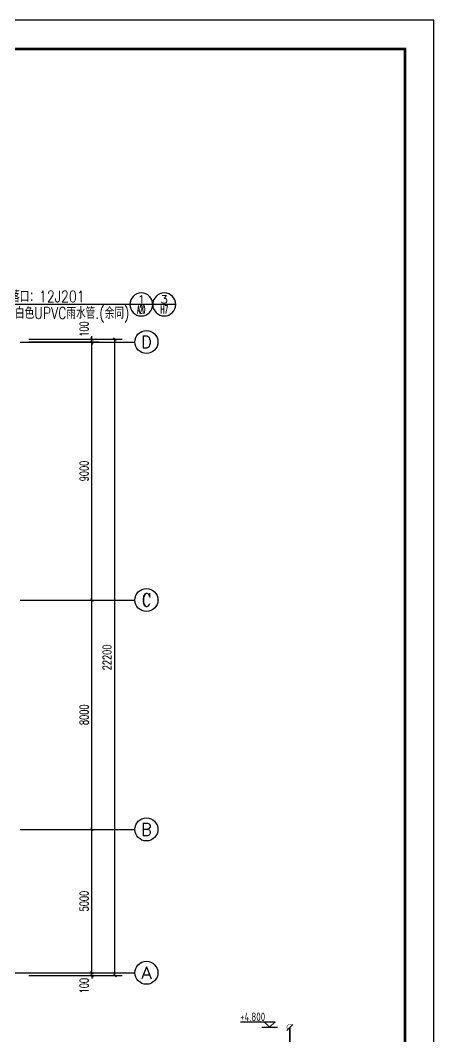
# Model space of a CAD drawing. Extents: x 5026138 to 10158928, y -750500 to -363337.
# Drawn here: x 5128453 to 5142875, y -398784 to -363337 of the extents above; entities that cross this region are included whole.
import ezdxf
from ezdxf.enums import TextEntityAlignment as Align

# ---------------------------------------------------------------- set-up
doc = ezdxf.new("R2010")
doc.units = 0
doc.header["$LTSCALE"] = 1000
doc.header["$MEASUREMENT"] = 0
doc.linetypes.add('DOTE', pattern=[2.42, 2, -0.2, 0.02, -0.2])
doc.layers.get('0').update_dxf_attribs({"linetype": 'CONTINUOUS'})
doc.layers.get('Defpoints').update_dxf_attribs({"linetype": 'CONTINUOUS'})
for name, color, linetype in [('AXIS', 3, 'CONTINUOUS'), ('AXIS_TEXT', 7, 'CONTINUOUS'), ('DOTE', 252, 'CONTINUOUS'), ('PUB_DIM', 3, 'CONTINUOUS'), ('PUB_TITLE', 4, 'CONTINUOUS'), ('TEXT_给水', 7, 'CONTINUOUS'), ('TWT_ELEV', 3, 'CONTINUOUS'), ('尺寸标注', 74, 'CONTINUOUS')]:
    doc.layers.add(name, color=color, linetype=linetype)
doc.styles.add('_HZTXT', font='txt.shx', dxfattribs={"width": 0.8, "bigfont": 'HZTXT.shx'})
doc.styles.add('_TCH_AXIS', font='COMPLEX', dxfattribs={"bigfont": 'GBCBIG'})
doc.styles.add('_TCH_DIM_T3', font='SIMPLEX', dxfattribs={"width": 0.705882, "bigfont": 'GBCBIG'})
doc.styles.add('COMP', font='COMPLEX', dxfattribs={"bigfont": 'hztxt'})
doc.styles.add('COMPLEX', font='COMPLEX')
doc.styles.add('sceie', font='sceie.shx', dxfattribs={"width": 0.7, "bigfont": 'sceic.shx'})
doc.dimstyles.new('_TCH_ARCH&&100', dxfattribs={"dimtxt": 297.5, "dimasz": 100, "dimexe": 250, "dimexo": 300, "dimgap": 126.25, "dimtad": 1, "dimdec": 0, "dimzin": 0, "dimdsep": 46, "dimtxsty": '_TCH_DIM_T3', "dimblk": 'ARCHTICK', "dimcen": 0.09, "dimclrt": 7, "dimazin": 2, "dimtfac": 1, "dimtdec": 0, "dimtix": 1, "dimtmove": 2, "dimatfit": 3, "dimfxl": 0, "dimtolj": 1, "dimtzin": 0, "dimarcsym": 0})

# ---------------------------------------------------------------- blocks, each defined once
blk = doc.blocks.new('_INDEX')
blk.add_line((-0.5, 0), (0.5, 0))
blk.add_circle((0, 0), 0.5)
at = {"style": 'COMP'}
for tag, width, p, p2 in [('1', 2.333333, (-0.17, 0.05), (0.17, 0.05)), ('-', 1.166667, (-0.17, -0.39), (0.17, -0.39))]:
    blk.add_attdef(tag, text='', height=0.34, dxfattribs=dict(at, width=width)).set_placement(p, p2, align=Align.FIT)
blk = doc.blocks.new('_ArchTick')
at = {"color": 0, "linetype": 'ByBlock', "const_width": 0.4}
blk.add_lwpolyline([(-0.5, -0.5), (0.5, 0.5)], dxfattribs=at)
blk = doc.blocks.new('*D346')
at = {"layer": 'AXIS', "color": 0, "lineweight": -2}
for p, q in [((5128753, -396556), (5131203, -396556)), ((5130953, -396556), (5130953, -396456)), ((5130953, -396656), (5130953, -396556)), ((5128753, -396656), (5131203, -396656)), ((5130953, -396656), (5130953, -396756))]:
    blk.add_line(p, q, dxfattribs=at)
at = {"layer": 'Defpoints', "color": 0}
for p in [(5128453, -396556), (5130953, -396556), (5128453, -396656)]:
    blk.add_point(p, dxfattribs=at)
at = {"layer": 'AXIS', "color": 0, "lineweight": -2, "xscale": 100, "yscale": 100, "zscale": 100}
for p, rotation in [((5130953, -396556), 270), ((5130953, -396656), 90)]:
    blk.add_blockref('_ArchTick', p, dxfattribs=dict(at, rotation=rotation))
at = {"layer": 'AXIS', "color": 7, "insert": (5130678, -397006), "char_height": 297.5, "attachment_point": 5, "rotation": 90, "style": '_TCH_DIM_T3'}
blk.add_mtext('\\A1;100', dxfattribs=at)
blk = doc.blocks.new('*D347')
at = {"layer": 'AXIS', "color": 0, "lineweight": -2}
for p, q in [((5128753, -391556), (5131203, -391556)), ((5130953, -396556), (5130953, -391556)), ((5128753, -396556), (5131203, -396556))]:
    blk.add_line(p, q, dxfattribs=at)
at = {"layer": 'Defpoints', "color": 0}
for p in [(5128453, -391556), (5130953, -391556), (5128453, -396556)]:
    blk.add_point(p, dxfattribs=at)
at = {"layer": 'AXIS', "color": 0, "lineweight": -2, "xscale": 100, "yscale": 100, "zscale": 100}
for p, rotation in [((5130953, -391556), 90), ((5130953, -396556), 270)]:
    blk.add_blockref('_ArchTick', p, dxfattribs=dict(at, rotation=rotation))
at = {"layer": 'AXIS', "color": 7, "insert": (5130678, -394056), "char_height": 297.5, "attachment_point": 5, "rotation": 90, "style": '_TCH_DIM_T3'}
blk.add_mtext('\\A1;5000', dxfattribs=at)
blk = doc.blocks.new('*D348')
at = {"layer": 'AXIS', "color": 0, "lineweight": -2}
for p, q in [((5128753, -383556), (5131203, -383556)), ((5130953, -391556), (5130953, -383556)), ((5128753, -391556), (5131203, -391556))]:
    blk.add_line(p, q, dxfattribs=at)
at = {"layer": 'Defpoints', "color": 0}
for p in [(5128453, -383556), (5130953, -383556), (5128453, -391556)]:
    blk.add_point(p, dxfattribs=at)
at = {"layer": 'AXIS', "color": 0, "lineweight": -2, "xscale": 100, "yscale": 100, "zscale": 100}
for p, rotation in [((5130953, -383556), 90), ((5130953, -391556), 270)]:
    blk.add_blockref('_ArchTick', p, dxfattribs=dict(at, rotation=rotation))
at = {"layer": 'AXIS', "color": 7, "insert": (5130678, -387556), "char_height": 297.5, "attachment_point": 5, "rotation": 90, "style": '_TCH_DIM_T3'}
blk.add_mtext('\\A1;8000', dxfattribs=at)
blk = doc.blocks.new('*D349')
at = {"layer": 'AXIS', "color": 0, "lineweight": -2}
for p, q in [((5128753, -374556), (5131203, -374556)), ((5130953, -383556), (5130953, -374556)), ((5128753, -383556), (5131203, -383556))]:
    blk.add_line(p, q, dxfattribs=at)
at = {"layer": 'Defpoints', "color": 0}
for p in [(5128453, -374556), (5130953, -374556), (5128453, -383556)]:
    blk.add_point(p, dxfattribs=at)
at = {"layer": 'AXIS', "color": 0, "lineweight": -2, "xscale": 100, "yscale": 100, "zscale": 100}
for p, rotation in [((5130953, -374556), 90), ((5130953, -383556), 270)]:
    blk.add_blockref('_ArchTick', p, dxfattribs=dict(at, rotation=rotation))
at = {"layer": 'AXIS', "color": 7, "insert": (5130678, -379056), "char_height": 297.5, "attachment_point": 5, "rotation": 90, "style": '_TCH_DIM_T3'}
blk.add_mtext('\\A1;9000', dxfattribs=at)
blk = doc.blocks.new('*D350')
at = {"layer": 'AXIS', "color": 0, "lineweight": -2}
for p, q in [((5128753, -374456), (5131203, -374456)), ((5128753, -374556), (5131203, -374556)), ((5130953, -374456), (5130953, -374356)), ((5130953, -374556), (5130953, -374456)), ((5130953, -374556), (5130953, -374656))]:
    blk.add_line(p, q, dxfattribs=at)
at = {"layer": 'Defpoints', "color": 0}
for p in [(5128453, -374456), (5128453, -374556), (5130953, -374456)]:
    blk.add_point(p, dxfattribs=at)
at = {"layer": 'AXIS', "color": 0, "lineweight": -2, "xscale": 100, "yscale": 100, "zscale": 100}
for p, rotation in [((5130953, -374456), 270), ((5130953, -374556), 90)]:
    blk.add_blockref('_ArchTick', p, dxfattribs=dict(at, rotation=rotation))
at = {"layer": 'AXIS', "color": 7, "insert": (5130678, -374106), "char_height": 297.5, "attachment_point": 5, "rotation": 90, "style": '_TCH_DIM_T3'}
blk.add_mtext('\\A1;100', dxfattribs=at)
blk = doc.blocks.new('*D351')
at = {"layer": 'AXIS', "color": 0, "lineweight": -2}
for p, q in [((5128753, -374456), (5132003, -374456)), ((5131753, -396656), (5131753, -374456)), ((5128753, -396656), (5132003, -396656))]:
    blk.add_line(p, q, dxfattribs=at)
at = {"layer": 'Defpoints', "color": 0}
for p in [(5128453, -374456), (5131753, -374456), (5128453, -396656)]:
    blk.add_point(p, dxfattribs=at)
at = {"layer": 'AXIS', "color": 0, "lineweight": -2, "xscale": 100, "yscale": 100, "zscale": 100}
for p, rotation in [((5131753, -374456), 90), ((5131753, -396656), 270)]:
    blk.add_blockref('_ArchTick', p, dxfattribs=dict(at, rotation=rotation))
at = {"layer": 'AXIS', "color": 7, "insert": (5131478, -385556), "char_height": 297.5, "attachment_point": 5, "rotation": 90, "style": '_TCH_DIM_T3'}
blk.add_mtext('\\A1;22200', dxfattribs=at)
blk = doc.blocks.new('_AXISO')
blk.add_circle((0, 0), 0.5)
at = {"layer": 'AXIS_TEXT', "style": 'COMPLEX', "width": 1.041667}
blk.add_attdef('A', text='', height=0.56, dxfattribs=at).set_placement((-0.25, -0.28), (0.25, -0.28), align=Align.FIT)

msp = doc.modelspace()

# ---------------------------------------------------------------- linework, layer by layer
msp.add_line((5137747.2, -398566.1), (5137959.4, -398353.9))
at = {"const_width": 15}
msp.add_lwpolyline([(5137783.6, -398529.7, -1), (5137925, -398388.3)], format="xyb", dxfattribs=at)
at = {"layer": 'AXIS', "color": 0}
for p, q in [((5128453, -374556.3), (5132453, -374556.3)), ((5128453, -383556.3), (5132453, -383556.3)), ((5128453, -391556.3), (5132453, -391556.3)), ((5128453, -396556.3), (5132453, -396556.3))]:
    msp.add_line(p, q, dxfattribs=at)
at = {"layer": 'DOTE', "linetype": 'DOTE'}
msp.add_line((5105453, -396556.3), (5128453, -396556.3), dxfattribs=at)
at = {"layer": 'PUB_DIM'}
msp.add_line((5133705.9, -373246.5), (5127036.6, -373246.5), dxfattribs=at)
at = {"layer": 'PUB_TITLE', "color": 4}
msp.add_lwpolyline([(5058774.6, -422737.3), (5142874.6, -422737.3), (5142874.6, -363337.3), (5058774.6, -363337.3)], close=True, dxfattribs=at)
at = {"layer": 'PUB_TITLE', "color": 4, "const_width": 100}
msp.add_lwpolyline([(5061274.6, -421737.3), (5141874.6, -421737.3), (5141874.6, -364337.3), (5061274.6, -364337.3)], close=True, dxfattribs=at)
at = {"layer": 'TEXT_给水', "color": 4, "linetype": 'Continuous', "const_width": 60}
msp.add_lwpolyline([(5137854.3, -398459), (5137854.3, -400831.1)], dxfattribs=at)
at = {"layer": 'TWT_ELEV', "color": 0}
for p, q in [((5136133.6, -398262.3), (5137338.9, -398262.3)), ((5137146.9, -398454.3), (5136954.9, -398262.3)), ((5137146.9, -398454.3), (5137338.9, -398262.3))]:
    msp.add_line(p, q, dxfattribs=at)
at = {"layer": '尺寸标注', "color": 0}
for p, q in [((5136882.9, -398454.3), (5137162.5, -398454.3)), ((5137146.9, -398454.3), (5137426.5, -398454.3))]:
    msp.add_line(p, q, dxfattribs=at)

# ---------------------------------------------------------------- block references
at = {"layer": 'AXIS', "color": 0}
ref = msp.add_blockref('_AXISO', (5132853, -374556.3), dxfattribs=dict(at, xscale=800, yscale=800, zscale=800))
ref.add_attrib('A', 'D', dxfattribs={"layer": 'AXIS_TEXT', "color": 0, "height": 435.3, "style": '_TCH_AXIS'}).set_placement((5132676.8, -374773.9), (5133029.2, -374773.9), align=Align.FIT)
ref = msp.add_blockref('_AXISO', (5132853, -383556.3), dxfattribs=dict(at, xscale=800, yscale=800, zscale=800))
ref.add_attrib('A', 'C', dxfattribs={"layer": 'AXIS_TEXT', "color": 0, "height": 455.7, "style": '_TCH_AXIS'}).set_placement((5132690.2, -383784.1), (5133015.7, -383784.1), align=Align.FIT)
ref = msp.add_blockref('_AXISO', (5132853, -391556.3), dxfattribs=dict(at, xscale=800, yscale=800, zscale=800))
ref.add_attrib('A', 'B', dxfattribs={"layer": 'AXIS_TEXT', "color": 0, "height": 435.3, "style": '_TCH_AXIS'}).set_placement((5132676.8, -391773.9), (5133029.2, -391773.9), align=Align.FIT)
ref = msp.add_blockref('_AXISO', (5132853, -396556.3), dxfattribs=dict(at, xscale=800, yscale=800, zscale=800))
ref.add_attrib('A', 'A', dxfattribs={"layer": 'AXIS_TEXT', "color": 0, "height": 425.2, "style": '_TCH_AXIS'}).set_placement((5132670.8, -396768.9), (5133035.2, -396768.9), align=Align.FIT)
at = {"layer": 'PUB_DIM'}
ref = msp.add_blockref('_INDEX', (5132673.8, -373246.5), dxfattribs=dict(at, xscale=-800, yscale=800, zscale=800))
ref.add_attrib('1', '1', dxfattribs={"layer": '0', "height": 272, "style": 'COMP', "width": 2.333333}).set_placement((5132537.8, -373206.5), (5132809.8, -373206.5), align=Align.FIT)
ref.add_attrib('-', 'A20', dxfattribs={"layer": '0', "height": 272, "style": 'COMP', "width": 0.381818}).set_placement((5132537.8, -373558.5), (5132809.8, -373558.5), align=Align.FIT)
ref = msp.add_blockref('_INDEX', (5133473.8, -373246.5), dxfattribs=dict(at, xscale=-800, yscale=800, zscale=800))
ref.add_attrib('1', '3', dxfattribs={"layer": '0', "height": 272, "style": 'COMP', "width": 1.5}).set_placement((5133337.8, -373206.5), (5133609.8, -373206.5), align=Align.FIT)
ref.add_attrib('-', 'H7', dxfattribs={"layer": '0', "height": 272, "style": 'COMP', "width": 0.552632}).set_placement((5133337.8, -373558.5), (5133609.8, -373558.5), align=Align.FIT)

# ---------------------------------------------------------------- texts
at = {"layer": 'PUB_DIM', "style": '_HZTXT', "width": 0.8}
for s, p in [('屋面水落口：12J201', (5127089, -373167.6)), ('%%C110白色UPVC雨水管.(余同)', (5127167.5, -373745.6))]:
    msp.add_text(s, height=400, dxfattribs=at).set_placement(p)
at = {"layer": 'TEXT_给水', "color": 4, "linetype": 'Continuous', "style": 'sceie', "width": 0.890219}
msp.add_text('+4.800', height=300, dxfattribs=at).set_placement((5136119.6, -398241.6))

# ---------------------------------------------------------------- dimensions: what is measured, and where the dimension line sits
at = {"layer": 'AXIS', "color": 0}
for base, p1, p2, picture, middle in [((5130953, -374456.3), (5128453, -374556.3), (5128453, -374456.3), '*D350', (5130678, -374106.3)), ((5130953, -396556.3), (5128453, -396656.3), (5128453, -396556.3), '*D346', (5130678, -397006.3))]:
    dim = msp.add_linear_dim(base=base, p1=p1, p2=p2, angle=90, dimstyle='_TCH_ARCH&&100', dxfattribs=at)
    dim.commit()
    dim.dimension.update_dxf_attribs({"geometry": picture, "text_midpoint": middle, "dimtype": 161})
for p1, p2, distance, picture, middle in [((5128453, -396656.3), (5128453, -374456.3), -3300, '*D351', (5131478, -385556.3)), ((5128453, -383556.3), (5128453, -374556.3), -2500, '*D349', (5130678, -379056.3)), ((5128453, -391556.3), (5128453, -383556.3), -2500, '*D348', (5130678, -387556.3)), ((5128453, -396556.3), (5128453, -391556.3), -2500, '*D347', (5130678, -394056.3))]:
    dim = msp.add_aligned_dim(p1=p1, p2=p2, distance=distance, dimstyle='_TCH_ARCH&&100', dxfattribs=at)
    dim.commit()
    dim.dimension.update_dxf_attribs({"geometry": picture, "text_midpoint": middle})

doc.saveas('drawing.dxf')
